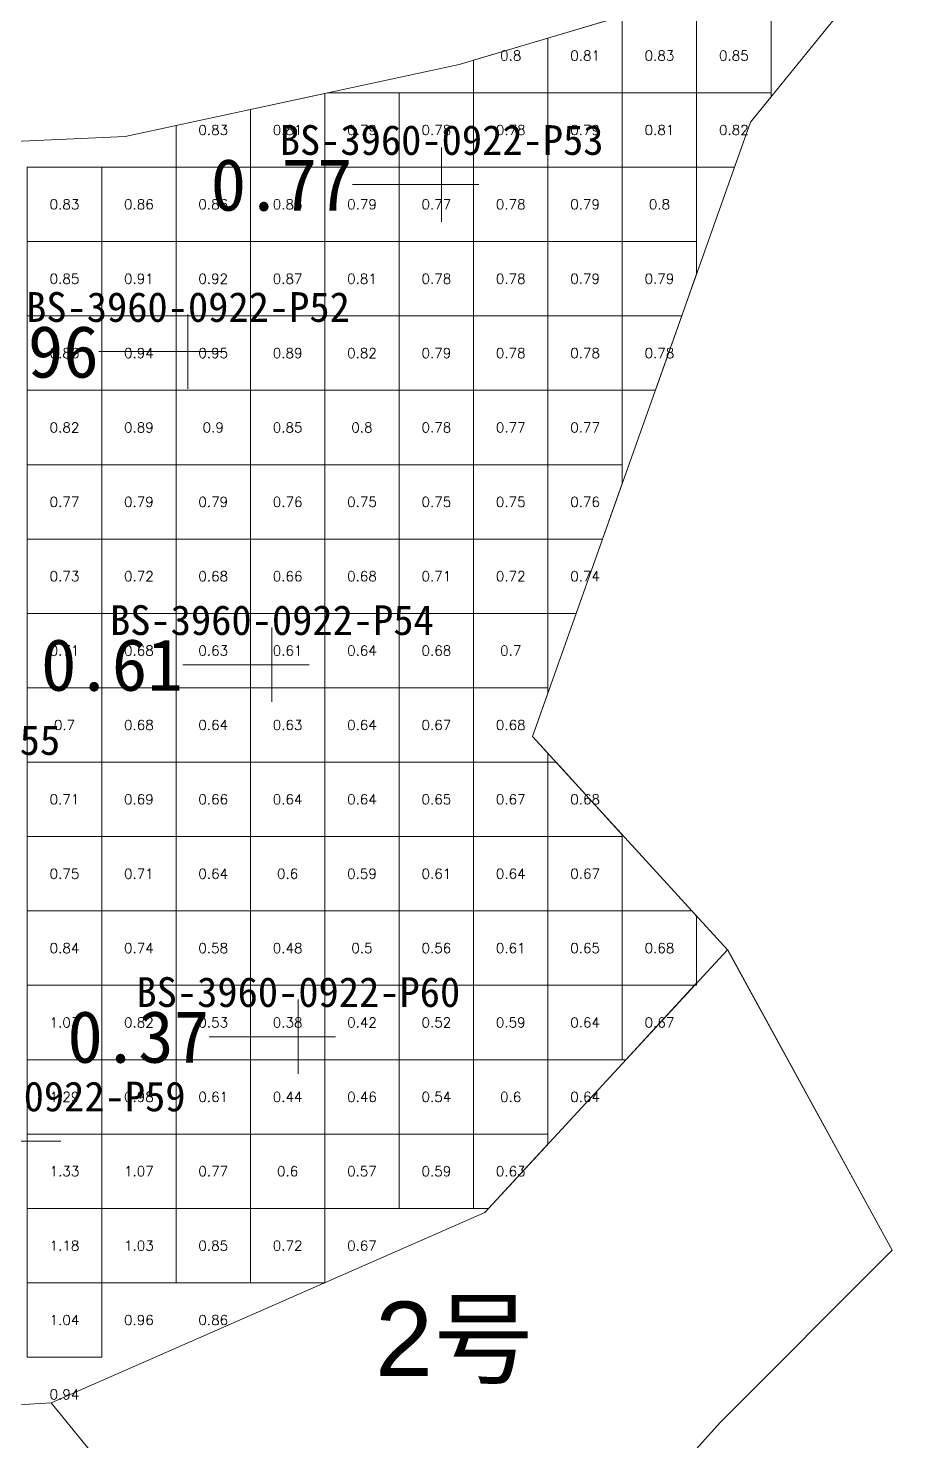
# Model space of a CAD drawing. Header units: inches. Extents: x 469863 to 470036, y 4349697 to 4349818.
# Drawn here: x 469972.54 to 469984.58, y 4349709.39 to 4349728.38 of the extents above; entities that cross this region are included whole.
import ezdxf
from ezdxf.enums import TextEntityAlignment as Align

# ---------------------------------------------------------------- set-up
doc = ezdxf.new("R2010")
doc.units = ezdxf.units.IN
doc.header["$MEASUREMENT"] = 0
for name, color, linetype, lineweight in [('点', 7, 'Continuous', 0), ('爆区方格网', 7, 'Continuous', 0), ('线条', 7, 'Continuous', 0), ('钻孔', 7, 'Continuous', 0)]:
    doc.layers.add(name, color=color, linetype=linetype, lineweight=lineweight)
doc.styles.add('3dmine_textStyle_1', font='', dxfattribs={"height": 1})
doc.styles.add('3dmine_textStyle_2', font='txt.shx', dxfattribs={"height": 1, "bigfont": 'gbcbig.shx'})
doc.styles.add('3dmine_textStyle_3', font='', dxfattribs={"height": 1})
doc.styles.get('3dmine_textStyle_1').set_extended_font_data('Arial')
doc.styles.get('3dmine_textStyle_3').set_extended_font_data('SimSun-ExtB')

msp = doc.modelspace()

# ---------------------------------------------------------------- hatches: boundary and pattern name
at = {"layer": '钻孔', "linetype": 'Continuous', "lineweight": 0, "true_color": 0x00ffff, "extrusion": (0, 1, 0)}
for points in [[(-469979.097, 3949.799), (-469978.097, 3949.799), (-469978.097, 3960.799), (-469979.097, 3960.799)], [(-469975.686, 3949.511), (-469974.686, 3949.511), (-469974.686, 3960.511), (-469975.686, 3960.511)], [(-469976.815, 3949.744), (-469975.815, 3949.744), (-469975.815, 3960.744), (-469976.815, 3960.744)]]:
    msp.add_hatch(color=4, dxfattribs=at).paths.add_polyline_path(points, flags=0)
at = {"layer": '钻孔', "linetype": 'Continuous', "lineweight": 0, "true_color": 0x808080, "extrusion": (0, 1, 0)}
msp.add_hatch(color=8, dxfattribs=at).paths.add_polyline_path([(-469977.17, 3949.82), (-469976.17, 3949.82), (-469976.17, 3960.82), (-469977.17, 3960.82)], flags=0)
at = {"layer": '钻孔', "linetype": 'Continuous', "lineweight": 0, "true_color": 0x0000ff, "extrusion": (0, 1, 0)}
msp.add_hatch(color=5, dxfattribs=at).paths.add_polyline_path([(-469973.477, 3949.656), (-469972.477, 3949.656), (-469972.477, 3960.656), (-469973.477, 3960.656)], flags=0)

# ---------------------------------------------------------------- linework, layer by layer
at = {"color": 4, "linetype": 'Continuous', "lineweight": 0, "true_color": 0x00ffff, "elevation": 3955.312}
for points in [[(469972.847, 4349709.899), (469978.678, 4349712.456), (469981.939, 4349715.99), (469979.319, 4349718.857), (469982.249, 4349727.115), (469984.579, 4349729.99)], [(469980.653, 4349728.582), (469978.331, 4349727.894), (469973.844, 4349726.926), (469969.471, 4349726.729), (469966.907, 4349726.55), (469962.525, 4349717.705), (469963.42, 4349712.104), (469964.429, 4349709.49), (469967.182, 4349709.548), (469972.847, 4349709.899)]]:
    msp.add_lwpolyline(points, dxfattribs=at)
at = {"color": 7, "linetype": 'Continuous', "lineweight": 0, "elevation": 3961.273}
msp.add_lwpolyline([(469981.947, 4349715.99), (469984.157, 4349711.951), (469981.841, 4349709.635), (469977.233, 4349704.511), (469972.847, 4349709.899), (469978.678, 4349712.456), (469981.939, 4349715.99), (469984.157, 4349711.951), (469981.947, 4349715.99)], dxfattribs=at)
at = {"layer": '点', "color": 138, "linetype": 'Continuous', "lineweight": 0, "true_color": 0x004c4c}
for points, elevation in [([(469978.097, 4349725.777), (469978.097, 4349726.777)], 3960.799), ([(469978.597, 4349726.277), (469977.597, 4349726.277)], 3960.799), ([(469974.686, 4349723.532), (469974.686, 4349724.532)], 3960.511), ([(469975.186, 4349724.032), (469974.186, 4349724.032)], 3960.511), ([(469975.815, 4349719.322), (469975.815, 4349720.322)], 3960.744), ([(469976.315, 4349719.822), (469975.315, 4349719.822)], 3960.744), ([(469976.17, 4349714.321), (469976.17, 4349715.321)], 3960.82), ([(469976.67, 4349714.821), (469975.67, 4349714.821)], 3960.82), ([(469972.977, 4349713.418), (469971.977, 4349713.418)], 3960.656)]:
    msp.add_lwpolyline(points, dxfattribs=dict(at, elevation=elevation))
at = {"layer": '爆区方格网', "color": 4, "linetype": 'Continuous', "lineweight": 0, "true_color": 0x00ffff, "elevation": 3960.82}
for points in [[(469980.526, 4349727.512), (469979.526, 4349727.512), (469979.526, 4349728.248), (469980.416, 4349728.512), (469980.526, 4349728.512), (469980.526, 4349727.512)], [(469981.526, 4349727.512), (469980.526, 4349727.512), (469980.526, 4349728.512), (469981.526, 4349728.512), (469981.526, 4349727.512)], [(469982.526, 4349727.512), (469981.526, 4349727.512), (469981.526, 4349728.512), (469982.526, 4349728.512), (469982.526, 4349727.512)], [(469979.526, 4349727.512), (469978.526, 4349727.512), (469978.526, 4349727.951), (469979.526, 4349728.248), (469979.526, 4349727.512)], [(469976.526, 4349726.512), (469975.526, 4349726.512), (469975.526, 4349727.289), (469976.526, 4349727.504), (469976.526, 4349726.512)], [(469977.526, 4349726.512), (469976.526, 4349726.512), (469976.526, 4349727.504), (469976.561, 4349727.512), (469977.526, 4349727.512), (469977.526, 4349726.512)], [(469978.526, 4349726.512), (469977.526, 4349726.512), (469977.526, 4349727.512), (469978.526, 4349727.512), (469978.526, 4349726.512)], [(469979.526, 4349726.512), (469978.526, 4349726.512), (469978.526, 4349727.512), (469979.526, 4349727.512), (469979.526, 4349726.512)], [(469980.526, 4349726.512), (469979.526, 4349726.512), (469979.526, 4349727.512), (469980.526, 4349727.512), (469980.526, 4349726.512)], [(469981.526, 4349726.512), (469980.526, 4349726.512), (469980.526, 4349727.512), (469981.526, 4349727.512), (469981.526, 4349726.512)], [(469982.526, 4349727.457), (469982.249, 4349727.115), (469982.035, 4349726.512), (469981.526, 4349726.512), (469981.526, 4349727.512), (469982.526, 4349727.512), (469982.526, 4349727.457)], [(469975.526, 4349726.512), (469974.526, 4349726.512), (469974.526, 4349727.073), (469975.526, 4349727.289), (469975.526, 4349726.512)], [(469973.526, 4349725.512), (469972.526, 4349725.512), (469972.526, 4349726.512), (469973.526, 4349726.512), (469973.526, 4349725.512)], [(469974.526, 4349725.512), (469973.526, 4349725.512), (469973.526, 4349726.512), (469974.526, 4349726.512), (469974.526, 4349725.512)], [(469975.526, 4349725.512), (469974.526, 4349725.512), (469974.526, 4349726.512), (469975.526, 4349726.512), (469975.526, 4349725.512)], [(469976.526, 4349725.512), (469975.526, 4349725.512), (469975.526, 4349726.512), (469976.526, 4349726.512), (469976.526, 4349725.512)], [(469977.526, 4349725.512), (469976.526, 4349725.512), (469976.526, 4349726.512), (469977.526, 4349726.512), (469977.526, 4349725.512)], [(469978.526, 4349725.512), (469977.526, 4349725.512), (469977.526, 4349726.512), (469978.526, 4349726.512), (469978.526, 4349725.512)], [(469979.526, 4349725.512), (469978.526, 4349725.512), (469978.526, 4349726.512), (469979.526, 4349726.512), (469979.526, 4349725.512)], [(469980.526, 4349725.512), (469979.526, 4349725.512), (469979.526, 4349726.512), (469980.526, 4349726.512), (469980.526, 4349725.512)], [(469981.526, 4349725.512), (469980.526, 4349725.512), (469980.526, 4349726.512), (469981.526, 4349726.512), (469981.526, 4349725.512)], [(469973.526, 4349724.512), (469972.526, 4349724.512), (469972.526, 4349725.512), (469973.526, 4349725.512), (469973.526, 4349724.512)], [(469974.526, 4349724.512), (469973.526, 4349724.512), (469973.526, 4349725.512), (469974.526, 4349725.512), (469974.526, 4349724.512)], [(469975.526, 4349724.512), (469974.526, 4349724.512), (469974.526, 4349725.512), (469975.526, 4349725.512), (469975.526, 4349724.512)], [(469976.526, 4349724.512), (469975.526, 4349724.512), (469975.526, 4349725.512), (469976.526, 4349725.512), (469976.526, 4349724.512)], [(469977.526, 4349724.512), (469976.526, 4349724.512), (469976.526, 4349725.512), (469977.526, 4349725.512), (469977.526, 4349724.512)], [(469978.526, 4349724.512), (469977.526, 4349724.512), (469977.526, 4349725.512), (469978.526, 4349725.512), (469978.526, 4349724.512)], [(469979.526, 4349724.512), (469978.526, 4349724.512), (469978.526, 4349725.512), (469979.526, 4349725.512), (469979.526, 4349724.512)], [(469980.526, 4349724.512), (469979.526, 4349724.512), (469979.526, 4349725.512), (469980.526, 4349725.512), (469980.526, 4349724.512)], [(469981.526, 4349725.078), (469981.325, 4349724.512), (469980.526, 4349724.512), (469980.526, 4349725.512), (469981.526, 4349725.512), (469981.526, 4349725.078)], [(469973.526, 4349723.512), (469972.526, 4349723.512), (469972.526, 4349724.512), (469973.526, 4349724.512), (469973.526, 4349723.512)], [(469974.526, 4349723.512), (469973.526, 4349723.512), (469973.526, 4349724.512), (469974.526, 4349724.512), (469974.526, 4349723.512)], [(469975.526, 4349723.512), (469974.526, 4349723.512), (469974.526, 4349724.512), (469975.526, 4349724.512), (469975.526, 4349723.512)], [(469976.526, 4349723.512), (469975.526, 4349723.512), (469975.526, 4349724.512), (469976.526, 4349724.512), (469976.526, 4349723.512)], [(469977.526, 4349723.512), (469976.526, 4349723.512), (469976.526, 4349724.512), (469977.526, 4349724.512), (469977.526, 4349723.512)], [(469978.526, 4349723.512), (469977.526, 4349723.512), (469977.526, 4349724.512), (469978.526, 4349724.512), (469978.526, 4349723.512)], [(469979.526, 4349723.512), (469978.526, 4349723.512), (469978.526, 4349724.512), (469979.526, 4349724.512), (469979.526, 4349723.512)], [(469980.526, 4349723.512), (469979.526, 4349723.512), (469979.526, 4349724.512), (469980.526, 4349724.512), (469980.526, 4349723.512)], [(469980.971, 4349723.512), (469980.526, 4349723.512), (469980.526, 4349724.512), (469981.325, 4349724.512), (469980.971, 4349723.512)], [(469973.526, 4349722.512), (469972.526, 4349722.512), (469972.526, 4349723.512), (469973.526, 4349723.512), (469973.526, 4349722.512)], [(469974.526, 4349722.512), (469973.526, 4349722.512), (469973.526, 4349723.512), (469974.526, 4349723.512), (469974.526, 4349722.512)], [(469975.526, 4349722.512), (469974.526, 4349722.512), (469974.526, 4349723.512), (469975.526, 4349723.512), (469975.526, 4349722.512)], [(469976.526, 4349722.512), (469975.526, 4349722.512), (469975.526, 4349723.512), (469976.526, 4349723.512), (469976.526, 4349722.512)], [(469977.526, 4349722.512), (469976.526, 4349722.512), (469976.526, 4349723.512), (469977.526, 4349723.512), (469977.526, 4349722.512)], [(469978.526, 4349722.512), (469977.526, 4349722.512), (469977.526, 4349723.512), (469978.526, 4349723.512), (469978.526, 4349722.512)], [(469979.526, 4349722.512), (469978.526, 4349722.512), (469978.526, 4349723.512), (469979.526, 4349723.512), (469979.526, 4349722.512)], [(469980.526, 4349722.512), (469979.526, 4349722.512), (469979.526, 4349723.512), (469980.526, 4349723.512), (469980.526, 4349722.512)], [(469973.526, 4349721.512), (469972.526, 4349721.512), (469972.526, 4349722.512), (469973.526, 4349722.512), (469973.526, 4349721.512)], [(469974.526, 4349721.512), (469973.526, 4349721.512), (469973.526, 4349722.512), (469974.526, 4349722.512), (469974.526, 4349721.512)], [(469975.526, 4349721.512), (469974.526, 4349721.512), (469974.526, 4349722.512), (469975.526, 4349722.512), (469975.526, 4349721.512)], [(469976.526, 4349721.512), (469975.526, 4349721.512), (469975.526, 4349722.512), (469976.526, 4349722.512), (469976.526, 4349721.512)], [(469977.526, 4349721.512), (469976.526, 4349721.512), (469976.526, 4349722.512), (469977.526, 4349722.512), (469977.526, 4349721.512)], [(469978.526, 4349721.512), (469977.526, 4349721.512), (469977.526, 4349722.512), (469978.526, 4349722.512), (469978.526, 4349721.512)], [(469979.526, 4349721.512), (469978.526, 4349721.512), (469978.526, 4349722.512), (469979.526, 4349722.512), (469979.526, 4349721.512)], [(469980.526, 4349722.259), (469980.261, 4349721.512), (469979.526, 4349721.512), (469979.526, 4349722.512), (469980.526, 4349722.512), (469980.526, 4349722.259)], [(469973.526, 4349720.512), (469972.526, 4349720.512), (469972.526, 4349721.512), (469973.526, 4349721.512), (469973.526, 4349720.512)], [(469974.526, 4349720.512), (469973.526, 4349720.512), (469973.526, 4349721.512), (469974.526, 4349721.512), (469974.526, 4349720.512)], [(469975.526, 4349720.512), (469974.526, 4349720.512), (469974.526, 4349721.512), (469975.526, 4349721.512), (469975.526, 4349720.512)], [(469976.526, 4349720.512), (469975.526, 4349720.512), (469975.526, 4349721.512), (469976.526, 4349721.512), (469976.526, 4349720.512)], [(469977.526, 4349720.512), (469976.526, 4349720.512), (469976.526, 4349721.512), (469977.526, 4349721.512), (469977.526, 4349720.512)], [(469978.526, 4349720.512), (469977.526, 4349720.512), (469977.526, 4349721.512), (469978.526, 4349721.512), (469978.526, 4349720.512)], [(469979.526, 4349720.512), (469978.526, 4349720.512), (469978.526, 4349721.512), (469979.526, 4349721.512), (469979.526, 4349720.512)], [(469979.906, 4349720.512), (469979.526, 4349720.512), (469979.526, 4349721.512), (469980.261, 4349721.512), (469979.906, 4349720.512)], [(469973.526, 4349719.512), (469972.526, 4349719.512), (469972.526, 4349720.512), (469973.526, 4349720.512), (469973.526, 4349719.512)], [(469974.526, 4349719.512), (469973.526, 4349719.512), (469973.526, 4349720.512), (469974.526, 4349720.512), (469974.526, 4349719.512)], [(469975.526, 4349719.512), (469974.526, 4349719.512), (469974.526, 4349720.512), (469975.526, 4349720.512), (469975.526, 4349719.512)], [(469976.526, 4349719.512), (469975.526, 4349719.512), (469975.526, 4349720.512), (469976.526, 4349720.512), (469976.526, 4349719.512)], [(469977.526, 4349719.512), (469976.526, 4349719.512), (469976.526, 4349720.512), (469977.526, 4349720.512), (469977.526, 4349719.512)], [(469978.526, 4349719.512), (469977.526, 4349719.512), (469977.526, 4349720.512), (469978.526, 4349720.512), (469978.526, 4349719.512)], [(469979.526, 4349719.512), (469978.526, 4349719.512), (469978.526, 4349720.512), (469979.526, 4349720.512), (469979.526, 4349719.512)], [(469973.526, 4349718.512), (469972.526, 4349718.512), (469972.526, 4349719.512), (469973.526, 4349719.512), (469973.526, 4349718.512)], [(469974.526, 4349718.512), (469973.526, 4349718.512), (469973.526, 4349719.512), (469974.526, 4349719.512), (469974.526, 4349718.512)], [(469975.526, 4349718.512), (469974.526, 4349718.512), (469974.526, 4349719.512), (469975.526, 4349719.512), (469975.526, 4349718.512)], [(469976.526, 4349718.512), (469975.526, 4349718.512), (469975.526, 4349719.512), (469976.526, 4349719.512), (469976.526, 4349718.512)], [(469977.526, 4349718.512), (469976.526, 4349718.512), (469976.526, 4349719.512), (469977.526, 4349719.512), (469977.526, 4349718.512)], [(469978.526, 4349718.512), (469977.526, 4349718.512), (469977.526, 4349719.512), (469978.526, 4349719.512), (469978.526, 4349718.512)], [(469979.526, 4349719.44), (469979.319, 4349718.857), (469979.526, 4349718.631), (469979.526, 4349718.512), (469978.526, 4349718.512), (469978.526, 4349719.512), (469979.526, 4349719.512), (469979.526, 4349719.44)], [(469973.526, 4349717.512), (469972.526, 4349717.512), (469972.526, 4349718.512), (469973.526, 4349718.512), (469973.526, 4349717.512)], [(469974.526, 4349717.512), (469973.526, 4349717.512), (469973.526, 4349718.512), (469974.526, 4349718.512), (469974.526, 4349717.512)], [(469975.526, 4349717.512), (469974.526, 4349717.512), (469974.526, 4349718.512), (469975.526, 4349718.512), (469975.526, 4349717.512)], [(469976.526, 4349717.512), (469975.526, 4349717.512), (469975.526, 4349718.512), (469976.526, 4349718.512), (469976.526, 4349717.512)], [(469977.526, 4349717.512), (469976.526, 4349717.512), (469976.526, 4349718.512), (469977.526, 4349718.512), (469977.526, 4349717.512)], [(469978.526, 4349717.512), (469977.526, 4349717.512), (469977.526, 4349718.512), (469978.526, 4349718.512), (469978.526, 4349717.512)], [(469979.526, 4349717.512), (469978.526, 4349717.512), (469978.526, 4349718.512), (469979.526, 4349718.512), (469979.526, 4349717.512)], [(469980.526, 4349717.536), (469980.526, 4349717.512), (469979.526, 4349717.512), (469979.526, 4349718.512), (469979.635, 4349718.512), (469980.526, 4349717.536)], [(469973.526, 4349716.512), (469972.526, 4349716.512), (469972.526, 4349717.512), (469973.526, 4349717.512), (469973.526, 4349716.512)], [(469974.526, 4349716.512), (469973.526, 4349716.512), (469973.526, 4349717.512), (469974.526, 4349717.512), (469974.526, 4349716.512)], [(469975.526, 4349716.512), (469974.526, 4349716.512), (469974.526, 4349717.512), (469975.526, 4349717.512), (469975.526, 4349716.512)], [(469976.526, 4349716.512), (469975.526, 4349716.512), (469975.526, 4349717.512), (469976.526, 4349717.512), (469976.526, 4349716.512)], [(469977.526, 4349716.512), (469976.526, 4349716.512), (469976.526, 4349717.512), (469977.526, 4349717.512), (469977.526, 4349716.512)], [(469978.526, 4349716.512), (469977.526, 4349716.512), (469977.526, 4349717.512), (469978.526, 4349717.512), (469978.526, 4349716.512)], [(469979.526, 4349716.512), (469978.526, 4349716.512), (469978.526, 4349717.512), (469979.526, 4349717.512), (469979.526, 4349716.512)], [(469980.526, 4349716.512), (469979.526, 4349716.512), (469979.526, 4349717.512), (469980.526, 4349717.512), (469980.526, 4349716.512)], [(469973.526, 4349715.512), (469972.526, 4349715.512), (469972.526, 4349716.512), (469973.526, 4349716.512), (469973.526, 4349715.512)], [(469974.526, 4349715.512), (469973.526, 4349715.512), (469973.526, 4349716.512), (469974.526, 4349716.512), (469974.526, 4349715.512)], [(469975.526, 4349715.512), (469974.526, 4349715.512), (469974.526, 4349716.512), (469975.526, 4349716.512), (469975.526, 4349715.512)], [(469976.526, 4349715.512), (469975.526, 4349715.512), (469975.526, 4349716.512), (469976.526, 4349716.512), (469976.526, 4349715.512)], [(469977.526, 4349715.512), (469976.526, 4349715.512), (469976.526, 4349716.512), (469977.526, 4349716.512), (469977.526, 4349715.512)], [(469978.526, 4349715.512), (469977.526, 4349715.512), (469977.526, 4349716.512), (469978.526, 4349716.512), (469978.526, 4349715.512)], [(469979.526, 4349715.512), (469978.526, 4349715.512), (469978.526, 4349716.512), (469979.526, 4349716.512), (469979.526, 4349715.512)], [(469980.526, 4349715.512), (469979.526, 4349715.512), (469979.526, 4349716.512), (469980.526, 4349716.512), (469980.526, 4349715.512)], [(469981.526, 4349716.442), (469981.526, 4349715.543), (469981.497, 4349715.512), (469980.526, 4349715.512), (469980.526, 4349716.512), (469981.462, 4349716.512), (469981.526, 4349716.442)], [(469973.526, 4349714.512), (469972.526, 4349714.512), (469972.526, 4349715.512), (469973.526, 4349715.512), (469973.526, 4349714.512)], [(469974.526, 4349714.512), (469973.526, 4349714.512), (469973.526, 4349715.512), (469974.526, 4349715.512), (469974.526, 4349714.512)], [(469975.526, 4349714.512), (469974.526, 4349714.512), (469974.526, 4349715.512), (469975.526, 4349715.512), (469975.526, 4349714.512)], [(469976.526, 4349714.512), (469975.526, 4349714.512), (469975.526, 4349715.512), (469976.526, 4349715.512), (469976.526, 4349714.512)], [(469977.526, 4349714.512), (469976.526, 4349714.512), (469976.526, 4349715.512), (469977.526, 4349715.512), (469977.526, 4349714.512)], [(469978.526, 4349714.512), (469977.526, 4349714.512), (469977.526, 4349715.512), (469978.526, 4349715.512), (469978.526, 4349714.512)], [(469979.526, 4349714.512), (469978.526, 4349714.512), (469978.526, 4349715.512), (469979.526, 4349715.512), (469979.526, 4349714.512)], [(469980.526, 4349714.512), (469979.526, 4349714.512), (469979.526, 4349715.512), (469980.526, 4349715.512), (469980.526, 4349714.512)], [(469980.574, 4349714.512), (469980.526, 4349714.512), (469980.526, 4349715.512), (469981.497, 4349715.512), (469980.574, 4349714.512)], [(469981.526, 4349715.512), (469981.497, 4349715.512), (469981.526, 4349715.543), (469981.526, 4349715.512)], [(469973.526, 4349713.512), (469972.526, 4349713.512), (469972.526, 4349714.512), (469973.526, 4349714.512), (469973.526, 4349713.512)], [(469974.526, 4349713.512), (469973.526, 4349713.512), (469973.526, 4349714.512), (469974.526, 4349714.512), (469974.526, 4349713.512)], [(469975.526, 4349713.512), (469974.526, 4349713.512), (469974.526, 4349714.512), (469975.526, 4349714.512), (469975.526, 4349713.512)], [(469976.526, 4349713.512), (469975.526, 4349713.512), (469975.526, 4349714.512), (469976.526, 4349714.512), (469976.526, 4349713.512)], [(469977.526, 4349713.512), (469976.526, 4349713.512), (469976.526, 4349714.512), (469977.526, 4349714.512), (469977.526, 4349713.512)], [(469978.526, 4349713.512), (469977.526, 4349713.512), (469977.526, 4349714.512), (469978.526, 4349714.512), (469978.526, 4349713.512)], [(469979.526, 4349713.512), (469978.526, 4349713.512), (469978.526, 4349714.512), (469979.526, 4349714.512), (469979.526, 4349713.512)], [(469973.526, 4349712.512), (469972.526, 4349712.512), (469972.526, 4349713.512), (469973.526, 4349713.512), (469973.526, 4349712.512)], [(469974.526, 4349712.512), (469973.526, 4349712.512), (469973.526, 4349713.512), (469974.526, 4349713.512), (469974.526, 4349712.512)], [(469975.526, 4349712.512), (469974.526, 4349712.512), (469974.526, 4349713.512), (469975.526, 4349713.512), (469975.526, 4349712.512)], [(469976.526, 4349712.512), (469975.526, 4349712.512), (469975.526, 4349713.512), (469976.526, 4349713.512), (469976.526, 4349712.512)], [(469977.526, 4349712.512), (469976.526, 4349712.512), (469976.526, 4349713.512), (469977.526, 4349713.512), (469977.526, 4349712.512)], [(469978.526, 4349712.512), (469977.526, 4349712.512), (469977.526, 4349713.512), (469978.526, 4349713.512), (469978.526, 4349712.512)], [(469979.526, 4349713.376), (469978.729, 4349712.512), (469978.526, 4349712.512), (469978.526, 4349713.512), (469979.526, 4349713.512), (469979.526, 4349713.376)], [(469973.526, 4349711.512), (469972.526, 4349711.512), (469972.526, 4349712.512), (469973.526, 4349712.512), (469973.526, 4349711.512)], [(469974.526, 4349711.512), (469973.526, 4349711.512), (469973.526, 4349712.512), (469974.526, 4349712.512), (469974.526, 4349711.512)], [(469975.526, 4349711.512), (469974.526, 4349711.512), (469974.526, 4349712.512), (469975.526, 4349712.512), (469975.526, 4349711.512)], [(469976.526, 4349711.512), (469975.526, 4349711.512), (469975.526, 4349712.512), (469976.526, 4349712.512), (469976.526, 4349711.512)], [(469973.526, 4349710.512), (469972.526, 4349710.512), (469972.526, 4349711.512), (469973.526, 4349711.512), (469973.526, 4349710.512)]]:
    msp.add_lwpolyline(points, dxfattribs=at)
at = {"layer": '线条', "color": 138, "linetype": 'Continuous', "lineweight": 0, "true_color": 0x004c4c}
for points, elevation in [([(469978.097, 4349726.277), (469978.097, 4349726.277), (469978.097, 4349726.277)], 3960.799), ([(469974.686, 4349724.032), (469974.686, 4349724.032), (469974.686, 4349724.032)], 3960.511), ([(469975.815, 4349719.822), (469975.815, 4349719.822), (469975.815, 4349719.822)], 3960.744), ([(469976.17, 4349714.821), (469976.17, 4349714.821), (469976.17, 4349714.821)], 3960.82)]:
    msp.add_lwpolyline(points, dxfattribs=dict(at, elevation=elevation))
at = {"layer": '钻孔', "color": 4, "linetype": 'Continuous', "lineweight": 0, "true_color": 0x00ffff}
for points, elevation in [([(469978.097, 4349726.277), (469976.897, 4349726.277)], 3960.799), ([(469978.097, 4349726.277), (469976.897, 4349726.277)], 3949.799), ([(469974.686, 4349724.032), (469973.486, 4349724.032)], 3960.511), ([(469974.686, 4349724.032), (469973.486, 4349724.032)], 3949.511), ([(469975.815, 4349719.822), (469974.615, 4349719.822)], 3960.744), ([(469975.815, 4349719.822), (469974.615, 4349719.822)], 3949.744)]:
    msp.add_lwpolyline(points, dxfattribs=dict(at, elevation=elevation))
at = {"layer": '钻孔', "color": 8, "linetype": 'Continuous', "lineweight": 0, "true_color": 0x808080}
for elevation in [3960.82, 3949.82]:
    msp.add_lwpolyline([(469976.17, 4349714.821), (469974.97, 4349714.821)], dxfattribs=dict(at, elevation=elevation))

# ---------------------------------------------------------------- texts
at = {"color": 4, "linetype": 'Continuous', "lineweight": 0, "true_color": 0x00ffff, "style": '3dmine_textStyle_2'}
for s, p in [('0.8', (469979.026, 4349728.012, 3960.82)), ('0.81', (469980.026, 4349728.012, 3960.82)), ('0.83', (469981.026, 4349728.012, 3960.82)), ('0.85', (469982.026, 4349728.012, 3960.82)), ('0.83', (469975.026, 4349727.012, 3960.82)), ('0.81', (469976.026, 4349727.012, 3960.82)), ('0.79', (469977.026, 4349727.012, 3960.82)), ('0.78', (469978.026, 4349727.012, 3960.82)), ('0.78', (469979.026, 4349727.012, 3960.82)), ('0.79', (469980.026, 4349727.012, 3960.82)), ('0.81', (469981.026, 4349727.012, 3960.82)), ('0.82', (469982.026, 4349727.012, 3960.82)), ('0.83', (469973.026, 4349726.012, 3960.82)), ('0.86', (469974.026, 4349726.012, 3960.82)), ('0.86', (469975.026, 4349726.012, 3960.82)), ('0.83', (469976.026, 4349726.012, 3960.82)), ('0.79', (469977.026, 4349726.012, 3960.82)), ('0.77', (469978.026, 4349726.012, 3960.82)), ('0.78', (469979.026, 4349726.012, 3960.82)), ('0.79', (469980.026, 4349726.012, 3960.82)), ('0.8', (469981.026, 4349726.012, 3960.82)), ('0.85', (469973.026, 4349725.012, 3960.82)), ('0.91', (469974.026, 4349725.012, 3960.82)), ('0.92', (469975.026, 4349725.012, 3960.82)), ('0.87', (469976.026, 4349725.012, 3960.82)), ('0.81', (469977.026, 4349725.012, 3960.82)), ('0.78', (469978.026, 4349725.012, 3960.82)), ('0.78', (469979.026, 4349725.012, 3960.82)), ('0.79', (469980.026, 4349725.012, 3960.82)), ('0.79', (469981.026, 4349725.012, 3960.82)), ('0.86', (469973.026, 4349724.012, 3960.82)), ('0.94', (469974.026, 4349724.012, 3960.82)), ('0.95', (469975.026, 4349724.012, 3960.82)), ('0.89', (469976.026, 4349724.012, 3960.82)), ('0.82', (469977.026, 4349724.012, 3960.82)), ('0.79', (469978.026, 4349724.012, 3960.82)), ('0.78', (469979.026, 4349724.012, 3960.82)), ('0.78', (469980.026, 4349724.012, 3960.82)), ('0.78', (469981.026, 4349724.012, 3960.82)), ('0.82', (469973.026, 4349723.012, 3960.82)), ('0.89', (469974.026, 4349723.012, 3960.82)), ('0.9', (469975.026, 4349723.012, 3960.82)), ('0.85', (469976.026, 4349723.012, 3960.82)), ('0.8', (469977.026, 4349723.012, 3960.82)), ('0.78', (469978.026, 4349723.012, 3960.82)), ('0.77', (469979.026, 4349723.012, 3960.82)), ('0.77', (469980.026, 4349723.012, 3960.82)), ('0.77', (469973.026, 4349722.012, 3960.82)), ('0.79', (469974.026, 4349722.012, 3960.82)), ('0.79', (469975.026, 4349722.012, 3960.82)), ('0.76', (469976.026, 4349722.012, 3960.82)), ('0.75', (469977.026, 4349722.012, 3960.82)), ('0.75', (469978.026, 4349722.012, 3960.82)), ('0.75', (469979.026, 4349722.012, 3960.82)), ('0.76', (469980.026, 4349722.012, 3960.82)), ('0.73', (469973.026, 4349721.012, 3960.82)), ('0.72', (469974.026, 4349721.012, 3960.82)), ('0.68', (469975.026, 4349721.012, 3960.82)), ('0.66', (469976.026, 4349721.012, 3960.82)), ('0.68', (469977.026, 4349721.012, 3960.82)), ('0.71', (469978.026, 4349721.012, 3960.82)), ('0.72', (469979.026, 4349721.012, 3960.82)), ('0.74', (469980.026, 4349721.012, 3960.82)), ('0.71', (469973.026, 4349720.012, 3960.82)), ('0.68', (469974.026, 4349720.012, 3960.82)), ('0.63', (469975.026, 4349720.012, 3960.82)), ('0.61', (469976.026, 4349720.012, 3960.82)), ('0.64', (469977.026, 4349720.012, 3960.82)), ('0.68', (469978.026, 4349720.012, 3960.82)), ('0.7', (469979.026, 4349720.012, 3960.82)), ('0.7', (469973.026, 4349719.012, 3960.82)), ('0.68', (469974.026, 4349719.012, 3960.82)), ('0.64', (469975.026, 4349719.012, 3960.82)), ('0.63', (469976.026, 4349719.012, 3960.82)), ('0.64', (469977.026, 4349719.012, 3960.82)), ('0.67', (469978.026, 4349719.012, 3960.82)), ('0.68', (469979.026, 4349719.012, 3960.82)), ('0.71', (469973.026, 4349718.012, 3960.82)), ('0.69', (469974.026, 4349718.012, 3960.82)), ('0.66', (469975.026, 4349718.012, 3960.82)), ('0.64', (469976.026, 4349718.012, 3960.82)), ('0.64', (469977.026, 4349718.012, 3960.82)), ('0.65', (469978.026, 4349718.012, 3960.82)), ('0.67', (469979.026, 4349718.012, 3960.82)), ('0.68', (469980.026, 4349718.012, 3960.82)), ('0.75', (469973.026, 4349717.012, 3960.82)), ('0.71', (469974.026, 4349717.012, 3960.82)), ('0.64', (469975.026, 4349717.012, 3960.82)), ('0.6', (469976.026, 4349717.012, 3960.82)), ('0.59', (469977.026, 4349717.012, 3960.82)), ('0.61', (469978.026, 4349717.012, 3960.82)), ('0.64', (469979.026, 4349717.012, 3960.82)), ('0.67', (469980.026, 4349717.012, 3960.82)), ('0.84', (469973.026, 4349716.012, 3960.82)), ('0.74', (469974.026, 4349716.012, 3960.82)), ('0.58', (469975.026, 4349716.012, 3960.82)), ('0.48', (469976.026, 4349716.012, 3960.82)), ('0.5', (469977.026, 4349716.012, 3960.82)), ('0.56', (469978.026, 4349716.012, 3960.82)), ('0.61', (469979.026, 4349716.012, 3960.82)), ('0.65', (469980.026, 4349716.012, 3960.82)), ('0.68', (469981.026, 4349716.012, 3960.82)), ('1.03', (469973.026, 4349715.012, 3960.82)), ('0.82', (469974.026, 4349715.012, 3960.82)), ('0.53', (469975.026, 4349715.012, 3960.82)), ('0.38', (469976.026, 4349715.012, 3960.82)), ('0.42', (469977.026, 4349715.012, 3960.82)), ('0.52', (469978.026, 4349715.012, 3960.82)), ('0.59', (469979.026, 4349715.012, 3960.82)), ('0.64', (469980.026, 4349715.012, 3960.82)), ('0.67', (469981.026, 4349715.012, 3960.82)), ('1.29', (469973.026, 4349714.012, 3960.82)), ('0.98', (469974.026, 4349714.012, 3960.82)), ('0.61', (469975.026, 4349714.012, 3960.82)), ('0.44', (469976.026, 4349714.012, 3960.82)), ('0.46', (469977.026, 4349714.012, 3960.82)), ('0.54', (469978.026, 4349714.012, 3960.82)), ('0.6', (469979.026, 4349714.012, 3960.82)), ('0.64', (469980.026, 4349714.012, 3960.82)), ('1.33', (469973.026, 4349713.012, 3960.82)), ('1.07', (469974.026, 4349713.012, 3960.82)), ('0.77', (469975.026, 4349713.012, 3960.82)), ('0.6', (469976.026, 4349713.012, 3960.82)), ('0.57', (469977.026, 4349713.012, 3960.82)), ('0.59', (469978.026, 4349713.012, 3960.82)), ('0.63', (469979.026, 4349713.012, 3960.82)), ('1.18', (469973.026, 4349712.012, 3960.82)), ('1.03', (469974.026, 4349712.012, 3960.82)), ('0.85', (469975.026, 4349712.012, 3960.82)), ('0.72', (469976.026, 4349712.012, 3960.82)), ('0.67', (469977.026, 4349712.012, 3960.82)), ('1.04', (469973.026, 4349711.012, 3960.82)), ('0.96', (469974.026, 4349711.012, 3960.82)), ('0.86', (469975.026, 4349711.012, 3960.82)), ('0.94', (469973.026, 4349710.012, 3960.82))]:
    msp.add_text(s, height=0.1333, dxfattribs=at).set_placement(p, align=Align.MIDDLE_CENTER)
at = {"color": 7, "linetype": 'Continuous', "lineweight": 0, "style": '3dmine_textStyle_1'}
msp.add_text('2号', height=1, dxfattribs=at).set_placement((469977.203, 4349710.259, 1980.684))
at = {"layer": '钻孔', "color": 138, "linetype": 'Continuous', "lineweight": 0, "true_color": 0x004c4c, "style": '3dmine_textStyle_3'}
for s, p in [('BS-3960-0922-P53', (469978.097, 4349726.677, 3960.799)), ('BS-3960-0922-P52', (469974.686, 4349724.432, 3960.511)), ('BS-3960-0922-P54', (469975.815, 4349720.222, 3960.744)), ('BS-3960-0922-P55', (469970.791, 4349718.61, 3960.603)), ('BS-3960-0922-P60', (469976.17, 4349715.221, 3960.82)), ('BS-3960-0922-P59', (469972.477, 4349713.818, 3960.656))]:
    msp.add_text(s, height=0.4, dxfattribs=at).set_placement(p, align=Align.CENTER)
at = {"layer": '钻孔', "color": 4, "linetype": 'Continuous', "lineweight": 0, "true_color": 0x00ffff, "style": '3dmine_textStyle_3'}
for s, p in [('0.77', (469976.897, 4349726.277, 3955.299)), ('0.96', (469973.486, 4349724.032, 3955.011)), ('0.61', (469974.615, 4349719.822, 3955.244))]:
    msp.add_text(s, height=0.7, dxfattribs=at).set_placement(p, align=Align.MIDDLE_RIGHT)
at = {"layer": '钻孔', "color": 8, "linetype": 'Continuous', "lineweight": 0, "true_color": 0x808080, "style": '3dmine_textStyle_3'}
msp.add_text('0.37', height=0.7, dxfattribs=at).set_placement((469974.97, 4349714.821, 3955.32), align=Align.MIDDLE_RIGHT)

doc.saveas('drawing.dxf')
